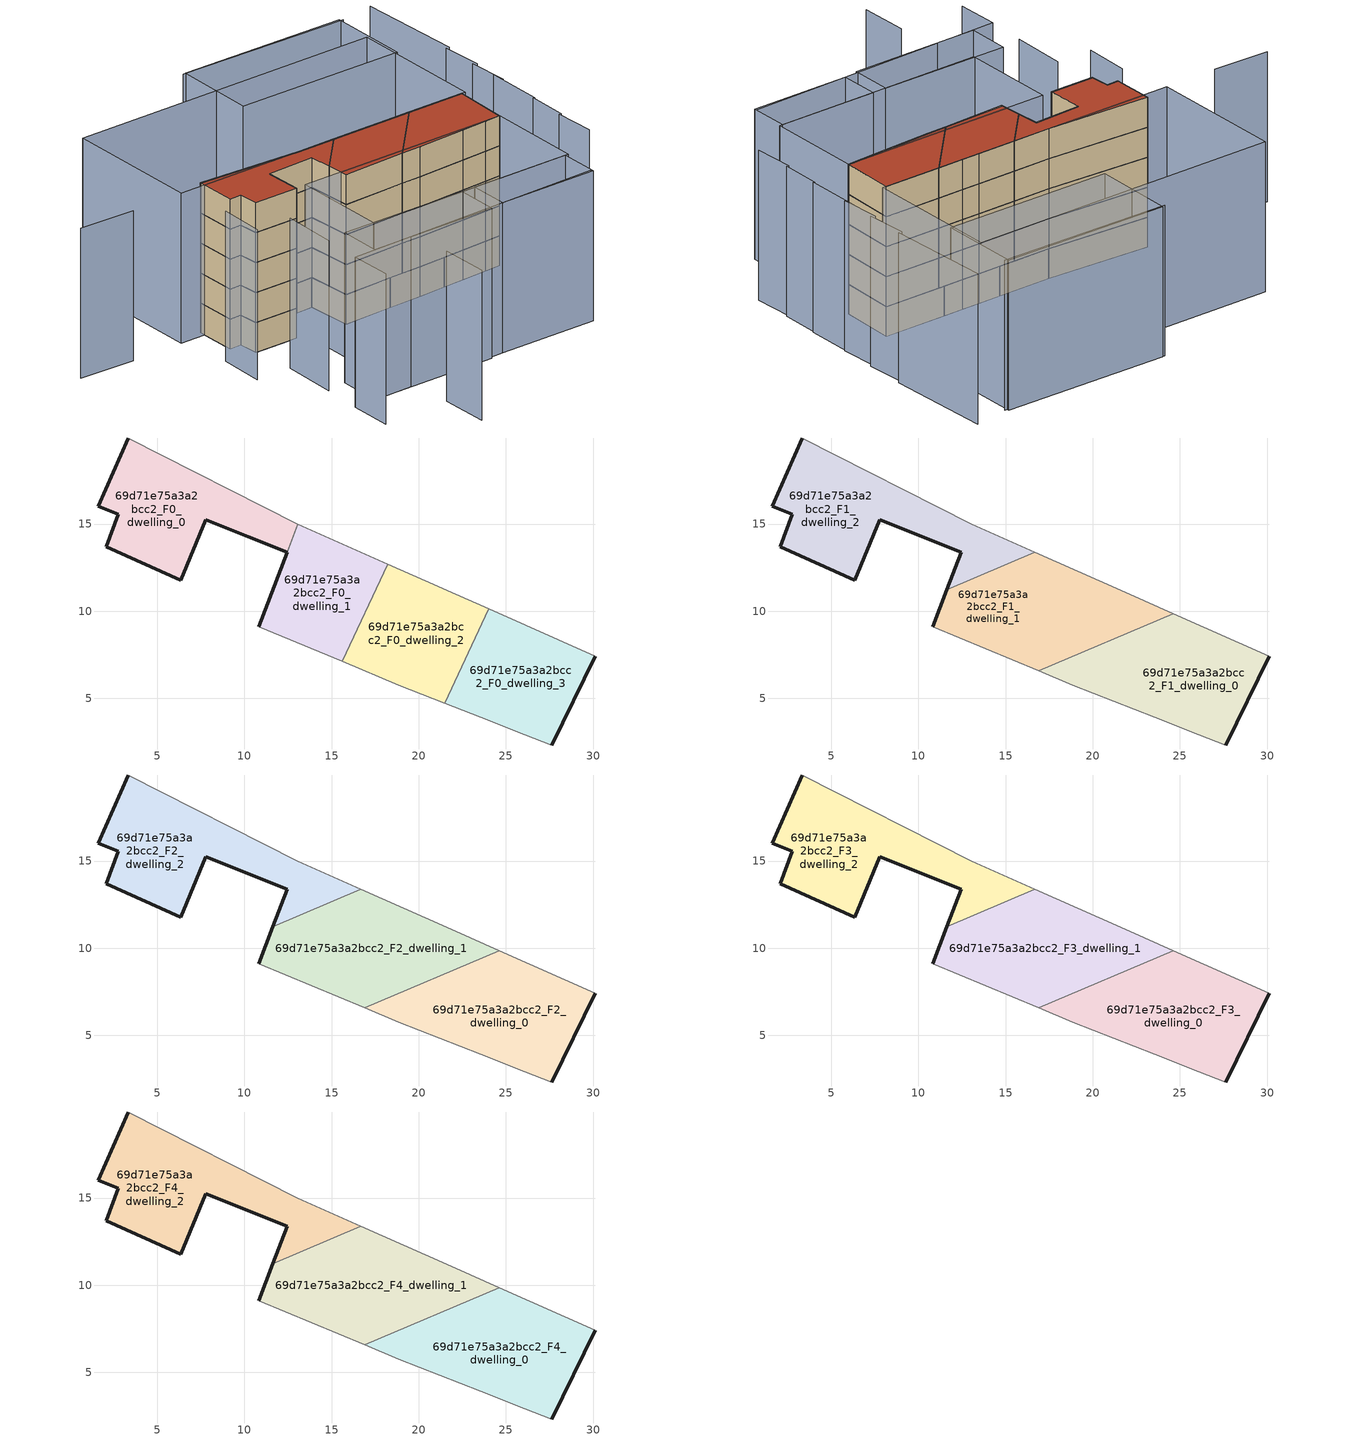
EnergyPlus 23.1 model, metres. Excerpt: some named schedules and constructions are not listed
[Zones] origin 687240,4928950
69d71e75a3a2bcc2_F0_dwelling_0
 floor ground (EU_floor_Construction): 12.45,13.39 13.06,14.98 3.34,19.93 1.61,16.03 2.76,15.55 2.08,13.68 6.35,11.76 7.78,15.24 10.21,14.28 z0
 wall outside (EU_wall_Construction): 12.45,13.39 10.21,14.28 7.78,15.24 6.35,11.76 2.08,13.68 2.76,15.55 1.61,16.03 3.34,19.93 z0:3
 wall adiabatic (EU_wall_Construction): 3.34,19.93 13.06,14.98 z0:3
 wall to 69d71e75a3a2bcc2_F0_dwelling_1 (EU_wall_Construction): 13.06,14.98 12.46,13.39 z0:3
69d71e75a3a2bcc2_F0_dwelling_1
 floor ground (EU_floor_Construction): 15.61,7.12 18.21,12.7 13.06,14.98 10.82,9.11 z0
 wall outside (EU_wall_Construction): 10.82,9.11 12.46,13.39 z0:3
 wall adiabatic (EU_wall_Construction): 13.06,14.98 18.21,12.7 / 15.61,7.12 10.82,9.11 z0:3
 wall to 69d71e75a3a2bcc2_F0_dwelling_2 (EU_wall_Construction): 18.21,12.7 15.61,7.12 z0:3
69d71e75a3a2bcc2_F0_dwelling_2
 floor ground (EU_floor_Construction): 21.49,4.73 24.01,10.13 22.12,10.96 20.37,11.75 18.21,12.7 15.61,7.12 18.86,5.76 z0
 wall adiabatic (EU_wall_Construction): 21.49,4.73 18.86,5.76 15.61,7.12 / 18.21,12.7 20.37,11.75 22.12,10.96 24.01,10.13 z0:3
 wall to 69d71e75a3a2bcc2_F0_dwelling_3 (EU_wall_Construction): 24.01,10.13 21.49,4.73 z0:3
69d71e75a3a2bcc2_F0_dwelling_3
 floor ground (EU_floor_Construction): 27.62,2.33 30.12,7.42 24.01,10.13 21.49,4.73 23.55,3.92 26.08,2.92 z0
 wall outside (EU_wall_Construction): 30.12,7.42 27.62,2.33 z0:3
 wall adiabatic (EU_wall_Construction): 24.01,10.13 30.12,7.42 / 27.62,2.33 26.08,2.92 23.55,3.92 21.49,4.73 z0:3
69d71e75a3a2bcc2_F1_dwelling_0
 floor to 69d71e75a3a2bcc2_F0_dwelling_2 (EU_floor_Construction): 21.49,4.73 23.72,9.49 16.89,6.58 18.86,5.76 z3
 floor to 69d71e75a3a2bcc2_F0_dwelling_3 (EU_floor_Construction): 27.62,2.33 30.12,7.42 24.6,9.87 23.72,9.49 21.49,4.73 23.55,3.92 26.08,2.92 z3
 wall outside (EU_wall_Construction): 30.12,7.42 27.62,2.33 z3:6
 wall adiabatic (EU_wall_Construction): 24.6,9.87 30.12,7.42 / 27.62,2.33 26.08,2.92 23.55,3.92 18.86,5.76 16.89,6.58 z3:6
 wall to 69d71e75a3a2bcc2_F1_dwelling_1 (EU_wall_Construction): 16.89,6.58 24.6,9.87 z3:6
69d71e75a3a2bcc2_F1_dwelling_1
 floor to 69d71e75a3a2bcc2_F0_dwelling_2 (EU_floor_Construction): 23.72,9.49 24.01,10.13 22.12,10.96 20.37,11.75 18.21,12.7 15.61,7.12 16.89,6.58 z3
 floor to 69d71e75a3a2bcc2_F0_dwelling_3 (EU_floor_Construction): 24.6,9.87 24.01,10.13 23.72,9.49 z3
 floor to 69d71e75a3a2bcc2_F0_dwelling_1 (EU_floor_Construction): 15.61,7.12 18.21,12.7 16.68,13.38 11.63,11.23 10.82,9.11 z3
 wall outside (EU_wall_Construction): 10.82,9.11 11.63,11.23 z3:6
 wall adiabatic (EU_wall_Construction): 16.89,6.58 10.82,9.11 / 16.68,13.38 20.37,11.75 22.12,10.96 24.6,9.87 z3:6
 wall to 69d71e75a3a2bcc2_F1_dwelling_2 (EU_wall_Construction): 11.63,11.23 16.68,13.38 z3:6
69d71e75a3a2bcc2_F1_dwelling_2
 floor to 69d71e75a3a2bcc2_F0_dwelling_0 (EU_floor_Construction): 12.45,13.39 13.06,14.98 3.34,19.93 1.61,16.03 2.76,15.55 2.08,13.68 6.35,11.76 7.78,15.24 z3
 floor to 69d71e75a3a2bcc2_F0_dwelling_1 (EU_floor_Construction): 16.68,13.38 13.06,14.98 11.63,11.23 z3
 wall outside (EU_wall_Construction): 11.63,11.23 12.45,13.39 7.78,15.24 6.35,11.76 2.08,13.68 2.76,15.55 1.61,16.03 3.34,19.93 z3:6
 wall adiabatic (EU_wall_Construction): 3.34,19.93 13.05,14.99 16.68,13.38 z3:6
69d71e75a3a2bcc2_F2_dwelling_0
 floor to 69d71e75a3a2bcc2_F1_dwelling_0 (EU_floor_Construction): 27.62,2.33 30.12,7.42 24.6,9.87 16.89,6.58 18.86,5.76 23.55,3.92 26.08,2.92 z6
 wall outside (EU_wall_Construction): 30.12,7.42 27.62,2.33 z6:9
 wall adiabatic (EU_wall_Construction): 24.6,9.87 30.12,7.42 / 27.62,2.33 26.08,2.92 23.55,3.92 18.86,5.76 16.89,6.58 z6:9
 wall to 69d71e75a3a2bcc2_F2_dwelling_1 (EU_wall_Construction): 16.89,6.58 24.6,9.87 z6:9
69d71e75a3a2bcc2_F2_dwelling_1
 floor to 69d71e75a3a2bcc2_F1_dwelling_1 (EU_floor_Construction): 24.6,9.87 22.12,10.96 20.37,11.75 16.68,13.38 11.63,11.23 10.82,9.11 16.89,6.58 z6
 wall outside (EU_wall_Construction): 10.82,9.11 11.63,11.23 z6:9
 wall adiabatic (EU_wall_Construction): 16.89,6.58 10.82,9.11 / 16.68,13.38 20.37,11.75 22.12,10.96 24.6,9.87 z6:9
 wall to 69d71e75a3a2bcc2_F2_dwelling_2 (EU_wall_Construction): 11.63,11.23 16.68,13.38 z6:9
69d71e75a3a2bcc2_F2_dwelling_2
 floor to 69d71e75a3a2bcc2_F1_dwelling_2 (EU_floor_Construction): 16.68,13.38 13.05,14.99 3.34,19.93 1.61,16.03 2.76,15.55 2.08,13.68 6.35,11.76 7.78,15.24 12.45,13.39 11.63,11.23 z6
 wall outside (EU_wall_Construction): 11.63,11.23 12.45,13.39 7.78,15.24 6.35,11.76 2.08,13.68 2.76,15.55 1.61,16.03 3.34,19.93 z6:9
 wall adiabatic (EU_wall_Construction): 3.34,19.93 13.05,14.99 16.68,13.38 z6:9
69d71e75a3a2bcc2_F3_dwelling_0
 floor to 69d71e75a3a2bcc2_F2_dwelling_0 (EU_floor_Construction): 27.62,2.33 30.12,7.42 24.6,9.87 16.89,6.58 18.86,5.76 23.55,3.92 26.08,2.92 z9
 wall outside (EU_wall_Construction): 30.12,7.42 27.62,2.33 z9:12
 wall adiabatic (EU_wall_Construction): 24.6,9.87 30.12,7.42 / 27.62,2.33 26.08,2.92 23.55,3.92 18.86,5.76 16.89,6.58 z9:12
 wall to 69d71e75a3a2bcc2_F3_dwelling_1 (EU_wall_Construction): 16.89,6.58 24.6,9.87 z9:12
69d71e75a3a2bcc2_F3_dwelling_1
 floor to 69d71e75a3a2bcc2_F2_dwelling_1 (EU_floor_Construction): 24.6,9.87 22.12,10.96 20.37,11.75 16.68,13.38 11.63,11.23 10.82,9.11 16.89,6.58 z9
 wall outside (EU_wall_Construction): 10.82,9.11 11.63,11.23 z9:12
 wall adiabatic (EU_wall_Construction): 16.89,6.58 10.82,9.11 / 16.68,13.38 20.37,11.75 22.12,10.96 24.6,9.87 z9:12
 wall to 69d71e75a3a2bcc2_F3_dwelling_2 (EU_wall_Construction): 11.63,11.23 16.68,13.38 z9:12
69d71e75a3a2bcc2_F3_dwelling_2
 floor to 69d71e75a3a2bcc2_F2_dwelling_2 (EU_floor_Construction): 16.68,13.38 13.05,14.99 3.34,19.93 1.61,16.03 2.76,15.55 2.08,13.68 6.35,11.76 7.78,15.24 12.45,13.39 11.63,11.23 z9
 wall outside (EU_wall_Construction): 11.63,11.23 12.45,13.39 7.78,15.24 6.35,11.76 2.08,13.68 2.76,15.55 1.61,16.03 3.34,19.93 z9:12
 wall adiabatic (EU_wall_Construction): 3.34,19.93 13.05,14.99 16.68,13.38 z9:12
69d71e75a3a2bcc2_F4_dwelling_0
 floor to 69d71e75a3a2bcc2_F3_dwelling_0 (EU_floor_Construction): 27.62,2.33 30.12,7.42 24.6,9.87 16.89,6.58 18.86,5.76 23.55,3.92 26.08,2.92 z12
 wall outside (EU_wall_Construction): 30.12,7.42 27.62,2.33 z12:15
 wall adiabatic (EU_wall_Construction): 24.6,9.87 30.12,7.42 / 27.62,2.33 26.08,2.92 23.55,3.92 18.86,5.76 16.89,6.58 z12:15
 wall to 69d71e75a3a2bcc2_F4_dwelling_1 (EU_wall_Construction): 16.89,6.58 24.6,9.87 z12:15
 roof outside (EU_roof_Construction): 30.12,7.42 27.62,2.33 26.08,2.92 23.55,3.92 18.86,5.76 16.89,6.58 24.6,9.87 z15
69d71e75a3a2bcc2_F4_dwelling_1
 floor to 69d71e75a3a2bcc2_F3_dwelling_1 (EU_floor_Construction): 24.6,9.87 22.12,10.96 20.37,11.75 16.68,13.38 11.63,11.23 10.82,9.11 16.89,6.58 z12
 wall outside (EU_wall_Construction): 10.82,9.11 11.63,11.23 z12:15
 wall adiabatic (EU_wall_Construction): 16.89,6.58 10.82,9.11 / 16.68,13.38 20.37,11.75 22.12,10.96 24.6,9.87 z12:15
 wall to 69d71e75a3a2bcc2_F4_dwelling_2 (EU_wall_Construction): 11.63,11.23 16.68,13.38 z12:15
 roof outside (EU_roof_Construction): 22.12,10.96 24.6,9.87 16.89,6.58 10.82,9.11 11.63,11.23 16.68,13.38 20.37,11.75 z15
69d71e75a3a2bcc2_F4_dwelling_2
 floor to 69d71e75a3a2bcc2_F3_dwelling_2 (EU_floor_Construction): 16.68,13.38 13.05,14.99 3.34,19.93 1.61,16.03 2.76,15.55 2.08,13.68 6.35,11.76 7.78,15.24 12.45,13.39 11.63,11.23 z12
 wall outside (EU_wall_Construction): 11.63,11.23 12.45,13.39 7.78,15.24 6.35,11.76 2.08,13.68 2.76,15.55 1.61,16.03 3.34,19.93 z12:15
 wall adiabatic (EU_wall_Construction): 3.34,19.93 13.05,14.99 16.68,13.38 z12:15
 roof outside (EU_roof_Construction): 13.05,14.99 16.68,13.38 11.63,11.23 12.45,13.39 7.78,15.24 6.35,11.76 2.08,13.68 2.76,15.55 1.61,16.03 3.34,19.93 z15
shading: -0.68,-10.53 1.25,-5.99 / 28.79,-6.12 30.37,-2.3 / -5.3,-3.25 -3.61,0.72 / -3.61,0.72 21.6,-9.97 / 30.57,-2.38 32.23,1.3 / 32.28,1.21 34.72,6.58 / 34.31,5.43 35.84,9.28 / 35.98,8.92 37.45,12.78 / 37.77,12.66 41.91,22.74 / -0.7,15.26 -2.7,11.07 / -4.37,22.68 -9.7,25.23 / 38.39,23.62 22,31.27 / 0.69,9.51 -1.74,4.36 / 13.83,-2.34 23.27,-6.56 / 23.27,-6.56 21.63,-10.22 / 21.63,-10.22 12.19,-5.99 / 12.19,-5.99 13.83,-2.34 / 0.36,3.83 12.55,-1.7 / 12.55,-1.7 10.77,-5.63 / 10.77,-5.63 -1.42,-0.1 / -1.42,-0.1 0.36,3.83 / 23.58,-6.7 3.3,2.38 / 3.3,2.38 7.35,11.41 / 7.35,11.41 27.62,2.33 / 27.62,2.33 23.58,-6.7 / 0.73,20.48 6.48,33.37 / 6.48,33.37 36.18,20.13 / 36.18,20.13 30.43,7.24 / 30.43,7.24 0.73,20.48 / 18.8,23.59 22.29,31.24 / 22.29,31.24 38.22,23.96 / 38.22,23.96 34.73,16.32 / 34.73,16.32 18.8,23.59 z0:15
[Building]
EU S2 Campaign: North Axis=0; Terrain=City; Solar Distribution=FullExterior
[Site:Location]
Bologna: Latitude=44.5; Longitude=11.25; Time Zone=1; Elevation=37
[SizingPeriod:WeatherFileDays]
AnnualSizingPeriod: Begin Month=1; Begin Day of Month=1; End Month=12; End Day of Month=31; Day of Week for Start Day=Monday; Use Weather File Daylight Saving Period=No; Use Weather File Rain and Snow Indicators=No
[MATERIAL:NOMASS] Roughness=MediumRough; Thermal Absorptance=0.9; Solar Absorptance=0.7; Visible Absorptance=0.7
Name | Thermal Resistance
EU_wall_NoMass | 0.905828
EU_roof_NoMass | 0.37593
EU_floor_NoMass | 0.67114
[CONSTRUCTION]
EU_wall_Construction: EU_wall_NoMass
EU_roof_Construction: EU_roof_NoMass
EU_floor_Construction: EU_floor_NoMass
[ZONE] Type=1; Multiplier=1; Ceiling Height=autocalculate; Floor Area=autocalculate; Part of Total Floor Area=Yes
Name | Volume
69d71e75a3a2bcc2_F0_dwelling_0 | 130.285
69d71e75a3a2bcc2_F1_dwelling_0; 69d71e75a3a2bcc2_F2_dwelling_2; 69d71e75a3a2bcc2_F3_dwelling_2; 69d71e75a3a2bcc2_F4_dwelling_2 | 154.132
69d71e75a3a2bcc2_F2_dwelling_0; 69d71e75a3a2bcc2_F3_dwelling_0; 69d71e75a3a2bcc2_F4_dwelling_0 | 154.136
69d71e75a3a2bcc2_F0_dwelling_1 | 100.879
69d71e75a3a2bcc2_F1_dwelling_1 | 154.11
69d71e75a3a2bcc2_F2_dwelling_1; 69d71e75a3a2bcc2_F3_dwelling_1; 69d71e75a3a2bcc2_F4_dwelling_1 | 154.121
69d71e75a3a2bcc2_F0_dwelling_2 | 115.6
69d71e75a3a2bcc2_F1_dwelling_2 | 154.126
69d71e75a3a2bcc2_F0_dwelling_3 | 115.596
[INTERNALMASS] Construction=EU_InternalMass_Construction
Name | Zone or ZoneList | Surface Area
69d71e75a3a2bcc2_F0_dwelling_0_EU_InternalMass | 69d71e75a3a2bcc2_F0_dwelling_0 | 43.4303
69d71e75a3a2bcc2_F0_dwelling_1_EU_InternalMass | 69d71e75a3a2bcc2_F0_dwelling_1 | 33.6366
69d71e75a3a2bcc2_F0_dwelling_2_EU_InternalMass | 69d71e75a3a2bcc2_F0_dwelling_2 | 38.5332
69d71e75a3a2bcc2_F0_dwelling_3_EU_InternalMass | 69d71e75a3a2bcc2_F0_dwelling_3 | 38.5318
69d71e75a3a2bcc2_F1_dwelling_0_EU_InternalMass | 69d71e75a3a2bcc2_F1_dwelling_0 | 51.3785
69d71e75a3a2bcc2_F1_dwelling_1_EU_InternalMass | 69d71e75a3a2bcc2_F1_dwelling_1 | 51.3735
69d71e75a3a2bcc2_F1_dwelling_2_EU_InternalMass | 69d71e75a3a2bcc2_F1_dwelling_2 | 51.3777
69d71e75a3a2bcc2_F2_dwelling_0_EU_InternalMass | 69d71e75a3a2bcc2_F2_dwelling_0 | 51.3785
69d71e75a3a2bcc2_F2_dwelling_1_EU_InternalMass | 69d71e75a3a2bcc2_F2_dwelling_1 | 51.3735
69d71e75a3a2bcc2_F2_dwelling_2_EU_InternalMass | 69d71e75a3a2bcc2_F2_dwelling_2 | 51.3777
69d71e75a3a2bcc2_F3_dwelling_0_EU_InternalMass | 69d71e75a3a2bcc2_F3_dwelling_0 | 51.3785
69d71e75a3a2bcc2_F3_dwelling_1_EU_InternalMass | 69d71e75a3a2bcc2_F3_dwelling_1 | 51.3735
69d71e75a3a2bcc2_F3_dwelling_2_EU_InternalMass | 69d71e75a3a2bcc2_F3_dwelling_2 | 51.3777
69d71e75a3a2bcc2_F4_dwelling_0_EU_InternalMass | 69d71e75a3a2bcc2_F4_dwelling_0 | 51.3785
69d71e75a3a2bcc2_F4_dwelling_1_EU_InternalMass | 69d71e75a3a2bcc2_F4_dwelling_1 | 51.3735
69d71e75a3a2bcc2_F4_dwelling_2_EU_InternalMass | 69d71e75a3a2bcc2_F4_dwelling_2 | 51.3777
[OTHEREQUIPMENT] Fuel Type=Electricity; Design Level Calculation Method=Watts/Area; Power per Zone Floor Area=1; Fraction Latent=0; Fraction Radiant=0; Fraction Lost=0; Carbon Dioxide Generation Rate=0; EndUse Subcategory=EU_Step8_InternalGains
Name | Zone or ZoneList or Space or SpaceList | Schedule
EU_Step8_InternalGain_69d71e75a3a2bcc2_F0_dwelling_0_f000 | 69d71e75a3a2bcc2_F0_dwelling_0 | EU_Step8_GainSchedule_69d71e75a3a2bcc2_F0_dwelling_0_f000
EU_Step8_InternalGain_69d71e75a3a2bcc2_F0_dwelling_1_f000 | 69d71e75a3a2bcc2_F0_dwelling_1 | EU_Step8_GainSchedule_69d71e75a3a2bcc2_F0_dwelling_1_f000
EU_Step8_InternalGain_69d71e75a3a2bcc2_F0_dwelling_2_f000 | 69d71e75a3a2bcc2_F0_dwelling_2 | EU_Step8_GainSchedule_69d71e75a3a2bcc2_F0_dwelling_2_f000
EU_Step8_InternalGain_69d71e75a3a2bcc2_F0_dwelling_3_f000 | 69d71e75a3a2bcc2_F0_dwelling_3 | EU_Step8_GainSchedule_69d71e75a3a2bcc2_F0_dwelling_3_f000
EU_Step8_InternalGain_69d71e75a3a2bcc2_F1_dwelling_0_f000 | 69d71e75a3a2bcc2_F1_dwelling_0 | EU_Step8_GainSchedule_69d71e75a3a2bcc2_F1_dwelling_0_f000
EU_Step8_InternalGain_69d71e75a3a2bcc2_F1_dwelling_1_f000 | 69d71e75a3a2bcc2_F1_dwelling_1 | EU_Step8_GainSchedule_69d71e75a3a2bcc2_F1_dwelling_1_f000
EU_Step8_InternalGain_69d71e75a3a2bcc2_F1_dwelling_2_f000 | 69d71e75a3a2bcc2_F1_dwelling_2 | EU_Step8_GainSchedule_69d71e75a3a2bcc2_F1_dwelling_2_f000
EU_Step8_InternalGain_69d71e75a3a2bcc2_F2_dwelling_0_f000 | 69d71e75a3a2bcc2_F2_dwelling_0 | EU_Step8_GainSchedule_69d71e75a3a2bcc2_F2_dwelling_0_f000
EU_Step8_InternalGain_69d71e75a3a2bcc2_F2_dwelling_1_f000 | 69d71e75a3a2bcc2_F2_dwelling_1 | EU_Step8_GainSchedule_69d71e75a3a2bcc2_F2_dwelling_1_f000
EU_Step8_InternalGain_69d71e75a3a2bcc2_F2_dwelling_2_f000 | 69d71e75a3a2bcc2_F2_dwelling_2 | EU_Step8_GainSchedule_69d71e75a3a2bcc2_F2_dwelling_2_f000
EU_Step8_InternalGain_69d71e75a3a2bcc2_F3_dwelling_0_f000 | 69d71e75a3a2bcc2_F3_dwelling_0 | EU_Step8_GainSchedule_69d71e75a3a2bcc2_F3_dwelling_0_f000
EU_Step8_InternalGain_69d71e75a3a2bcc2_F3_dwelling_1_f000 | 69d71e75a3a2bcc2_F3_dwelling_1 | EU_Step8_GainSchedule_69d71e75a3a2bcc2_F3_dwelling_1_f000
EU_Step8_InternalGain_69d71e75a3a2bcc2_F3_dwelling_2_f000 | 69d71e75a3a2bcc2_F3_dwelling_2 | EU_Step8_GainSchedule_69d71e75a3a2bcc2_F3_dwelling_2_f000
EU_Step8_InternalGain_69d71e75a3a2bcc2_F4_dwelling_0_f000 | 69d71e75a3a2bcc2_F4_dwelling_0 | EU_Step8_GainSchedule_69d71e75a3a2bcc2_F4_dwelling_0_f000
EU_Step8_InternalGain_69d71e75a3a2bcc2_F4_dwelling_1_f000 | 69d71e75a3a2bcc2_F4_dwelling_1 | EU_Step8_GainSchedule_69d71e75a3a2bcc2_F4_dwelling_1_f000
EU_Step8_InternalGain_69d71e75a3a2bcc2_F4_dwelling_2_f000 | 69d71e75a3a2bcc2_F4_dwelling_2 | EU_Step8_GainSchedule_69d71e75a3a2bcc2_F4_dwelling_2_f000
[ZONEVENTILATION:DESIGNFLOWRATE] Schedule=EU_AlwaysOn; Design Flow Rate Calculation Method=AirChanges/Hour; Air Changes per Hour=0.73129; Ventilation Type=Natural; Fan Pressure Rise=0; Fan Total Efficiency=1; Constant Term Coefficient=1; Temperature Term Coefficient=0; Velocity Term Coefficient=0; Velocity Squared Term Coefficient=0; Minimum Indoor Temperature=-100; Maximum Indoor Temperature=100; Delta Temperature=-100; Minimum Outdoor Temperature=-100; Maximum Outdoor Temperature=100; Maximum Wind Speed=40
Name | Zone or ZoneList or Space or SpaceList
EU_ConstantAir_69d71e75a3a2bcc2_F0_dwelling_0 | 69d71e75a3a2bcc2_F0_dwelling_0
EU_ConstantAir_69d71e75a3a2bcc2_F0_dwelling_1 | 69d71e75a3a2bcc2_F0_dwelling_1
EU_ConstantAir_69d71e75a3a2bcc2_F0_dwelling_2 | 69d71e75a3a2bcc2_F0_dwelling_2
EU_ConstantAir_69d71e75a3a2bcc2_F0_dwelling_3 | 69d71e75a3a2bcc2_F0_dwelling_3
EU_ConstantAir_69d71e75a3a2bcc2_F1_dwelling_0 | 69d71e75a3a2bcc2_F1_dwelling_0
EU_ConstantAir_69d71e75a3a2bcc2_F1_dwelling_1 | 69d71e75a3a2bcc2_F1_dwelling_1
EU_ConstantAir_69d71e75a3a2bcc2_F1_dwelling_2 | 69d71e75a3a2bcc2_F1_dwelling_2
EU_ConstantAir_69d71e75a3a2bcc2_F2_dwelling_0 | 69d71e75a3a2bcc2_F2_dwelling_0
EU_ConstantAir_69d71e75a3a2bcc2_F2_dwelling_1 | 69d71e75a3a2bcc2_F2_dwelling_1
EU_ConstantAir_69d71e75a3a2bcc2_F2_dwelling_2 | 69d71e75a3a2bcc2_F2_dwelling_2
EU_ConstantAir_69d71e75a3a2bcc2_F3_dwelling_0 | 69d71e75a3a2bcc2_F3_dwelling_0
EU_ConstantAir_69d71e75a3a2bcc2_F3_dwelling_1 | 69d71e75a3a2bcc2_F3_dwelling_1
EU_ConstantAir_69d71e75a3a2bcc2_F3_dwelling_2 | 69d71e75a3a2bcc2_F3_dwelling_2
EU_ConstantAir_69d71e75a3a2bcc2_F4_dwelling_0 | 69d71e75a3a2bcc2_F4_dwelling_0
